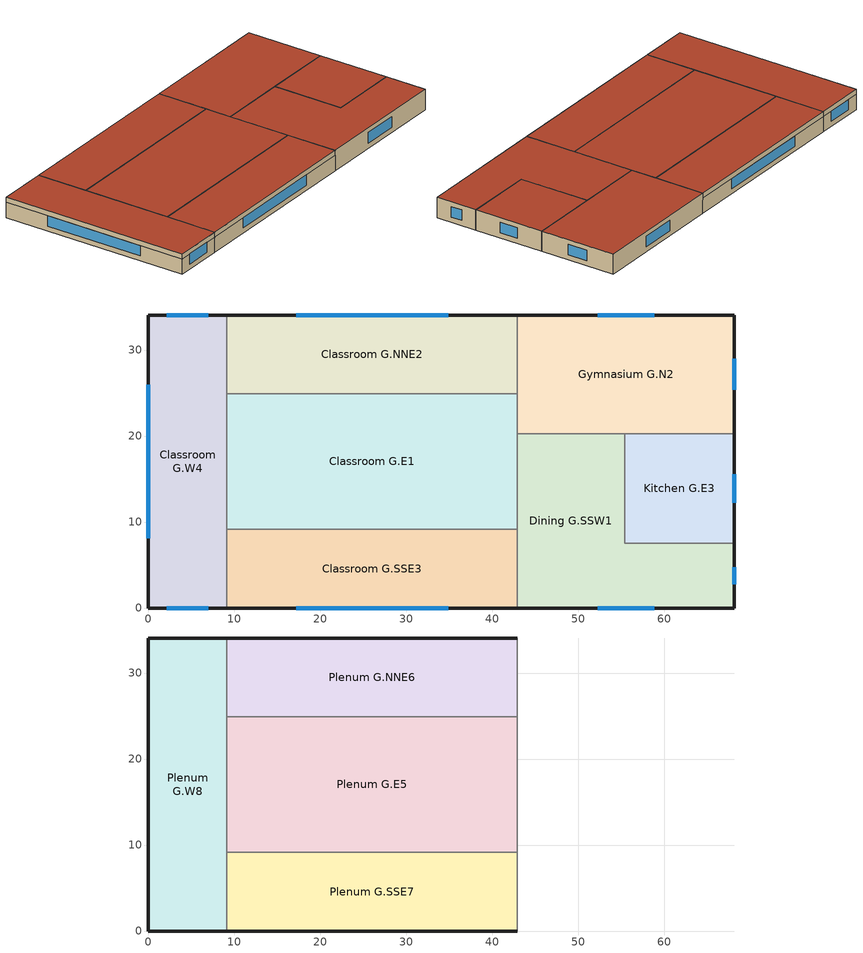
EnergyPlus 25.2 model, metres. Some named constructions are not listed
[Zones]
Classroom G.E1
 floor ground (EL1 Flr (G.E1.U1) SlabOnOrBelowGradeF073): 42.93,24.94 42.93,9.13 9.14,9.13 9.14,24.94 z0
 wall to Dining G.SSW1 (Interior Wall): 42.93,9.13 42.93,20.28 z0:2.74
 wall to Gymnasium G.N2 (Interior Wall): 42.93,20.28 42.93,24.94 z0:2.74
 wall to Classroom G.NNE2 (Interior Wall): 42.93,24.94 9.14,24.94 z0:2.74
 wall to Classroom G.SSE3 (Interior Wall): 9.14,9.13 42.93,9.13 z0:2.74
 wall to Classroom G.W4 (Interior Wall): 9.14,24.94 9.14,9.13 z0:2.74
Classroom G.NNE2
 floor ground (EL1 Flr (G.NNE2.U2) SlabOnOrBelowGradeF073): 42.93,34.08 42.93,24.94 9.14,24.94 9.14,34.08 z0
 wall outside (Exterior Wall): 42.93,34.08 9.14,34.08 z0:2.74
 wall to Gymnasium G.N2 (Interior Wall): 42.93,24.94 42.93,34.08 z0:2.74
 wall to Classroom G.W4 (Interior Wall): 9.14,34.08 9.14,24.94 z0:2.74
 window (Exterior Window): 34.89,34.08 17.19,34.08 z0.91:2.74
Classroom G.SSE3
 floor ground (EL1 Flr (G.SSE3.U3) SlabOnOrBelowGradeF073): 42.93,9.13 42.93,0 9.14,0 9.14,9.13 z0
 wall outside (Exterior Wall): 9.14,0 42.93,0 z0:2.74
 wall to Dining G.SSW1 (Interior Wall): 42.93,0 42.93,9.13 z0:2.74
 wall to Classroom G.W4 (Interior Wall): 9.14,9.13 9.14,0 z0:2.74
 window (Exterior Window): 17.19,0 34.89,0 z0.91:2.74
Classroom G.W4
 floor ground (EL1 Flr (G.W4.U4) SlabOnOrBelowGradeF073): 9.14,34.08 9.14,0 0,0 0,34.08 z0
 wall outside (Exterior Wall): 9.14,34.08 0,34.08 0,0 9.14,0 z0:2.74
 window (Exterior Window): 6.97,34.08 2.18,34.08 / 2.18,0 6.97,0 / 0,25.97 0,8.11 z0.91:2.74
Gymnasium G.N2
 floor ground (EL2 Flr (G.N2.U2) SlabOnOrBelowGradeF073): 68.15,34.08 68.15,20.28 42.93,20.28 42.93,34.08 z0
 wall outside (Exterior Wall): 68.15,20.28 68.15,34.08 42.93,34.08 z0:3.66
 wall to Plenum G.E5 (Interior Wall): 42.93,24.94 42.93,20.28 z2.74:3.66
 wall to Plenum G.NNE6 (Interior Wall): 42.93,34.08 42.93,24.94 z2.74:3.66
 wall to Kitchen G.E3 (Interior Wall): 55.39,20.28 68.15,20.28 z0:3.66
 wall to Dining G.SSW1 (Interior Wall): 42.93,20.28 55.39,20.28 z0:3.66
 window (Exterior Window): 68.15,25.37 68.15,28.98 / 58.84,34.08 52.25,34.08 z0.91:2.82
 roof outside (Exterior Roof): 68.15,20.28 68.15,34.08 42.93,34.08 42.93,20.28 z3.66
Dining G.SSW1
 floor ground (EL2 Flr (G.SSW1.U1) SlabOnOrBelowGradeF073): 55.39,20.28 55.39,7.53 68.15,7.53 68.15,0 42.93,0 42.93,20.28 z0
 wall outside (Exterior Wall): 42.93,0 68.15,0 68.15,7.53 z0:3.66
 wall to Plenum G.E5 (Interior Wall): 42.93,20.28 42.93,9.13 z2.74:3.66
 wall to Plenum G.SSE7 (Interior Wall): 42.93,9.13 42.93,0 z2.74:3.66
 wall to Kitchen G.E3 (Interior Wall): 68.15,7.53 55.39,7.53 55.39,20.28 z0:3.66
 window (Exterior Window): 68.15,2.78 68.15,4.75 / 52.25,0 58.84,0 z0.91:2.82
 roof outside (Exterior Roof): 68.15,0 68.15,7.53 55.39,7.53 55.39,20.28 42.93,20.28 42.93,0 z3.66
Kitchen G.E3
 floor ground (EL2 Flr (G.E3.U3) SlabOnOrBelowGradeF073): 68.15,20.28 68.15,7.53 55.39,7.53 55.39,20.28 z0
 wall outside (Exterior Wall): 68.15,7.53 68.15,20.28 z0:3.66
 window (Exterior Window): 68.15,12.24 68.15,15.57 z0.91:2.82
 roof outside (Exterior Roof): 68.15,7.53 68.15,20.28 55.39,20.28 55.39,7.53 z3.66
Plenum G.E5
 floor to Classroom G.E1 (Interior Floor): 42.93,24.94 42.93,9.13 9.14,9.13 9.14,24.94 z2.74
 wall to Plenum G.NNE6 (Interior Wall): 42.93,24.94 9.14,24.94 z2.74:3.66
 wall to Plenum G.SSE7 (Interior Wall): 9.14,9.13 42.93,9.13 z2.74:3.66
 wall to Plenum G.W8 (Interior Wall): 9.14,24.94 9.14,9.13 z2.74:3.66
 roof outside (Exterior Roof): 42.93,9.13 42.93,24.94 9.14,24.94 9.14,9.13 z3.66
Plenum G.NNE6
 floor to Classroom G.NNE2 (Interior Floor): 42.93,34.08 42.93,24.94 9.14,24.94 9.14,34.08 z2.74
 wall outside (Exterior Wall): 42.93,34.08 9.14,34.08 z2.74:3.66
 wall to Plenum G.W8 (Interior Wall): 9.14,34.08 9.14,24.94 z2.74:3.66
 roof outside (Exterior Roof): 42.93,24.94 42.93,34.08 9.14,34.08 9.14,24.94 z3.66
Plenum G.SSE7
 floor to Classroom G.SSE3 (Interior Floor): 42.93,9.13 42.93,0 9.14,0 9.14,9.13 z2.74
 wall outside (Exterior Wall): 9.14,0 42.93,0 z2.74:3.66
 wall to Plenum G.W8 (Interior Wall): 9.14,9.13 9.14,0 z2.74:3.66
 roof outside (Exterior Roof): 42.93,0 42.93,9.13 9.14,9.13 9.14,0 z3.66
Plenum G.W8
 floor to Classroom G.W4 (Interior Floor): 9.14,34.08 9.14,0 0,0 0,34.08 z2.74
 wall outside (Exterior Wall): 9.14,34.08 0,34.08 0,0 9.14,0 z2.74:3.66
 roof outside (Exterior Roof): 9.14,0 9.14,34.08 0,34.08 0,0 z3.66
[Construction:FfactorGroundFloor] F-Factor {W/m-K}=1.26344
Name | Area {m2} | PerimeterExposed {m}
EL1 Flr (G.E1.U1) SlabOnOrBelowGradeF073 | 534.275 | 0
EL1 Flr (G.NNE2.U2) SlabOnOrBelowGradeF073 | 308.538 | 33.78708
EL1 Flr (G.SSE3.U3) SlabOnOrBelowGradeF073 | 308.537 | 33.78708
EL1 Flr (G.W4.U4) SlabOnOrBelowGradeF073 | 311.597 | 52.36464
EL2 Flr (G.E3.U3) SlabOnOrBelowGradeF073 | 162.635 | 12.7437
EL2 Flr (G.N2.U2) SlabOnOrBelowGradeF073 | 348.1 | 39.0235
EL2 Flr (G.SSW1.U1) SlabOnOrBelowGradeF073 | 348.753 | 32.7538
[Zone] Multiplier=1
Classroom G.E1; Classroom G.NNE2; Classroom G.SSE3; Classroom G.W4; Dining G.SSW1; Gymnasium G.N2; Kitchen G.E3; Plenum G.E5; Plenum G.NNE6; Plenum G.SSE7; Plenum G.W8
